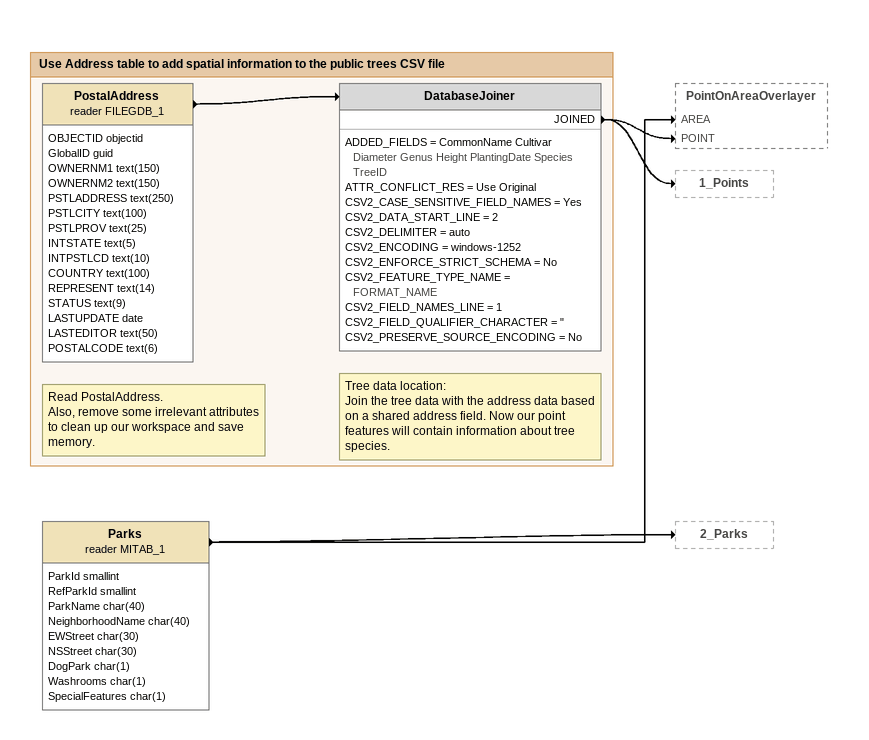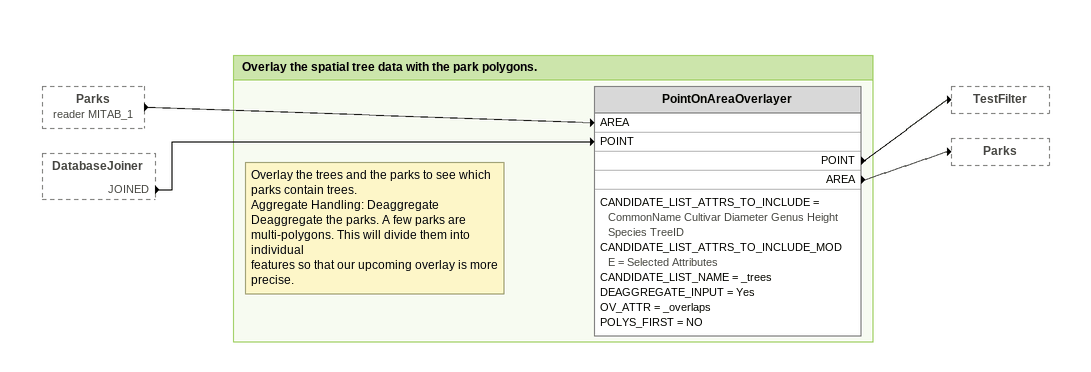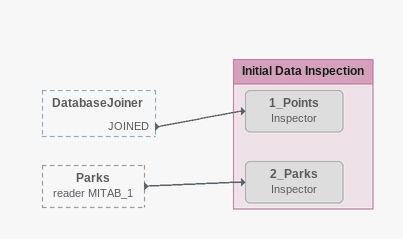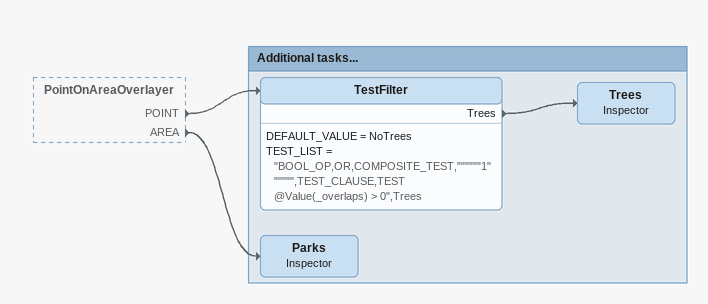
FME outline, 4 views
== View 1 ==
Parks (reader MITAB_1)
    attributes: ParkId smallint, RefParkId smallint, ParkName char(40), NeighborhoodName char(40), EWStreet char(30), NSStreet char(30), DogPark char(1), Washrooms char(1), SpecialFeatures char(1)
    -> PointOnAreaOverlayer [AREA]
    -> 2_Parks

Bookmark: Use Address table to add spatial information to the public trees CSV file
Note: Read PostalAddress. / Also, remove some irrelevant attributes / to clean up our workspace and save / memory.
PostalAddress (reader FILEGDB_1)
    attributes: OBJECTID objectid, GlobalID guid, OWNERNM1 text(150), OWNERNM2 text(150), PSTLADDRESS text(250), PSTLCITY text(100), PSTLPROV text(25), INTSTATE text(5), INTPSTLCD text(10), COUNTRY text(100), REPRESENT text(14), STATUS text(9), LASTUPDATE date, LASTEDITOR text(50), POSTALCODE text(6)
    -> DatabaseJoiner
Note: Tree data location: / Join the tree data with the address data based on a shared address field. Now our point features will contain information about tree species.
DatabaseJoiner
    ADDED_FIELDS = CommonName Cultivar Diameter Genus Height PlantingDate Species TreeID
    ATTR_CONFLICT_RES = Use Original
    CSV2_CASE_SENSITIVE_FIELD_NAMES = Yes
    CSV2_DATA_START_LINE = 2
    CSV2_DELIMITER = auto
    CSV2_ENCODING = windows-1252
    CSV2_ENFORCE_STRICT_SCHEMA = No
    CSV2_FEATURE_TYPE_NAME = FORMAT_NAME
    CSV2_FIELD_NAMES_LINE = 1
    CSV2_FIELD_QUALIFIER_CHARACTER = "
    CSV2_PRESERVE_SOURCE_ENCODING = No
    JOINED -> 1_Points
    JOINED -> PointOnAreaOverlayer [POINT]

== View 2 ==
Parks (reader MITAB_1) [outside]
    -> PointOnAreaOverlayer [AREA]
DatabaseJoiner [outside]
    JOINED -> PointOnAreaOverlayer [POINT]

Bookmark: Overlay the spatial tree data with the park polygons.
Note: Overlay the trees and the parks to see which parks contain trees. / Aggregate Handling: Deaggregate / Deaggregate the parks. A few parks are multi-polygons. This will divide them into individual / features so that our upcoming overlay is more precise.
PointOnAreaOverlayer
    CANDIDATE_LIST_ATTRS_TO_INCLUDE = CommonName Cultivar Diameter Genus Height Species TreeID
    CANDIDATE_LIST_ATTRS_TO_INCLUDE_MODE = Selected Attributes
    CANDIDATE_LIST_NAME = _trees
    DEAGGREGATE_INPUT = Yes
    OV_ATTR = _overlaps
    POLYS_FIRST = NO
    POINT -> TestFilter
    AREA -> Parks

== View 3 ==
DatabaseJoiner [outside]
    JOINED -> 1_Points
Parks (reader MITAB_1) [outside]
    -> 2_Parks

Bookmark: Initial Data Inspection
1_Points: Inspector [off]
2_Parks: Inspector [off]

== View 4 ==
PointOnAreaOverlayer [outside]
    POINT -> TestFilter
    AREA -> Parks

Bookmark: Additional tasks...
TestFilter
    DEFAULT_VALUE = NoTrees
    TEST_LIST = "BOOL_OP,OR,COMPOSITE_TEST,""""""1"""""",TEST_CLAUSE,TEST @Value(_overlaps) > 0",Trees
    Trees -> Trees
Trees: Inspector
Parks: Inspector
